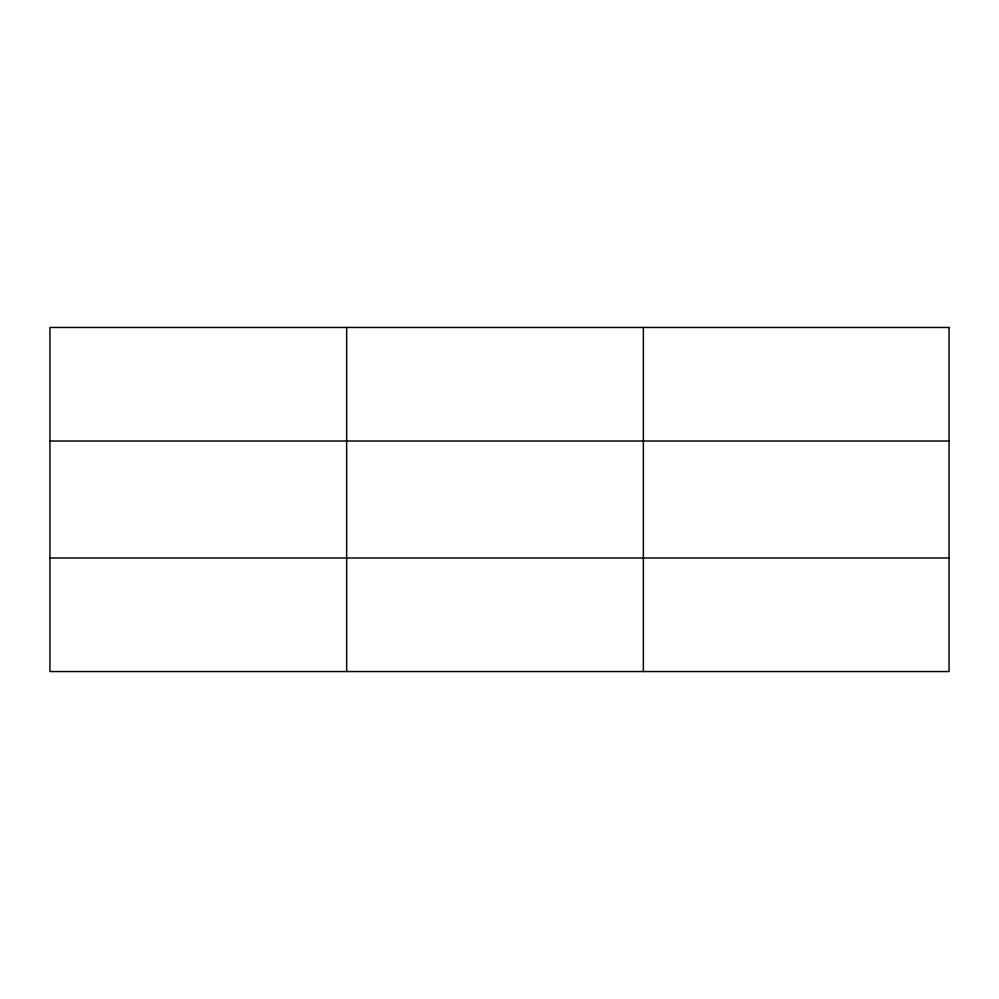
<?xml version="1.0" encoding="UTF-8"?>
<svg xmlns="http://www.w3.org/2000/svg" width="999" height="999" viewBox="0 0 999 999"><rect width="100%" height="100%" fill="white"/><g stroke="black" fill="none" stroke-linecap="round" stroke-linejoin="round"><path stroke-width="1.5" d="M346.653 327.46L346.653 671.54M643.356 327.46L643.356 671.54M49.95 441.009L949.05 441.009M49.95 557.991L949.05 557.991M949.05 327.46L949.05 671.54L49.95 671.54L49.95 327.46L949.05 327.46"/></g></svg>
